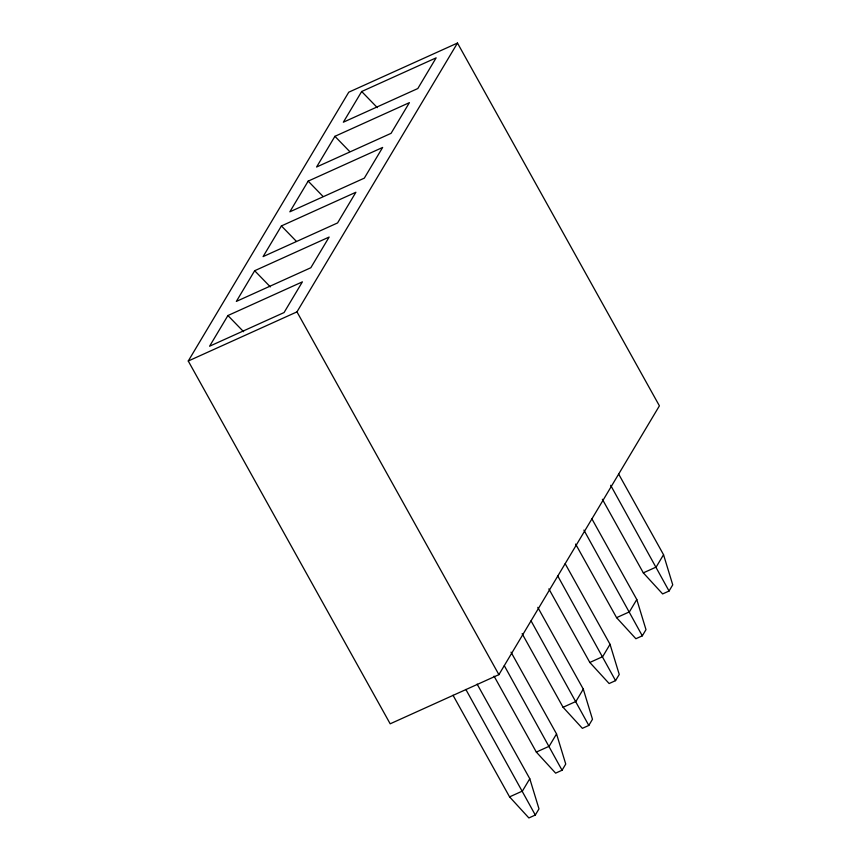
<?xml version="1.0" encoding="UTF-8"?>
<svg xmlns="http://www.w3.org/2000/svg" width="861" height="861" viewBox="0 0 861 861"><rect width="100%" height="100%" fill="white"/><g stroke="black" fill="none" stroke-linecap="round" stroke-linejoin="round"><path stroke-width="1.29" d="M188.258 361.017L348.759 92.192L457.482 43.05L659.408 405.843L498.896 674.658L390.184 723.81L188.258 361.017L296.97 311.876L457.482 43.05M227.917 315.535L209.589 346.219L284.065 312.554L302.394 281.859L227.917 315.535L243.577 331.679M254.662 270.731L236.344 301.415L310.821 267.749L329.139 237.055L254.662 270.731L270.332 286.874M281.418 225.926L263.089 256.61L337.566 222.945L355.894 192.261L281.418 225.926L296.162 241.123M308.173 181.122L289.845 211.817L364.321 178.141L382.639 147.457L308.173 181.122L322.907 196.319M334.918 136.318L316.59 167.012L391.066 133.337L409.395 102.653L334.918 136.318L349.663 151.514M361.674 91.514L343.345 122.208L417.822 88.532L436.14 57.848L361.674 91.514L377.333 107.657M477.123 684.108L529.784 778.731L522.412 791.076L509.572 796.877L453.015 695.257M511.025 652.154L556.54 733.927L549.167 746.272L536.328 752.073L494.063 676.143M537.781 607.349L583.284 689.123L575.923 701.467L563.072 707.268L522.121 633.685M565.182 563.718L610.04 644.319L602.668 656.663L589.828 662.464L548.866 588.881M591.927 518.914L636.796 599.514L629.423 611.859L616.584 617.66L575.622 544.077M618.682 474.11L663.54 554.71L656.168 567.055L643.328 572.866L602.366 499.272M509.572 796.877L528.88 817.95L535.305 815.044L538.986 808.877L529.784 778.731M536.328 752.073L555.636 773.146L562.05 770.24L565.742 764.073L556.54 733.927M563.072 707.268L582.38 728.341L588.806 725.436L592.486 719.269L583.284 689.123M589.828 662.464L609.136 683.537L615.55 680.642L619.242 674.464L610.04 644.319M616.584 617.66L635.881 638.733L642.306 635.838L645.987 629.66L636.796 599.514M643.328 572.866L662.636 593.929L669.051 591.033L672.742 584.856L663.54 554.71M610.653 485.292L669.051 591.033M583.909 530.096L642.306 635.838M557.81 576.063L615.55 680.642M531.054 620.867L588.806 725.436M504.309 665.671L562.05 770.24M296.97 311.876L498.896 674.658M465.855 689.446L535.305 815.044"/></g></svg>
